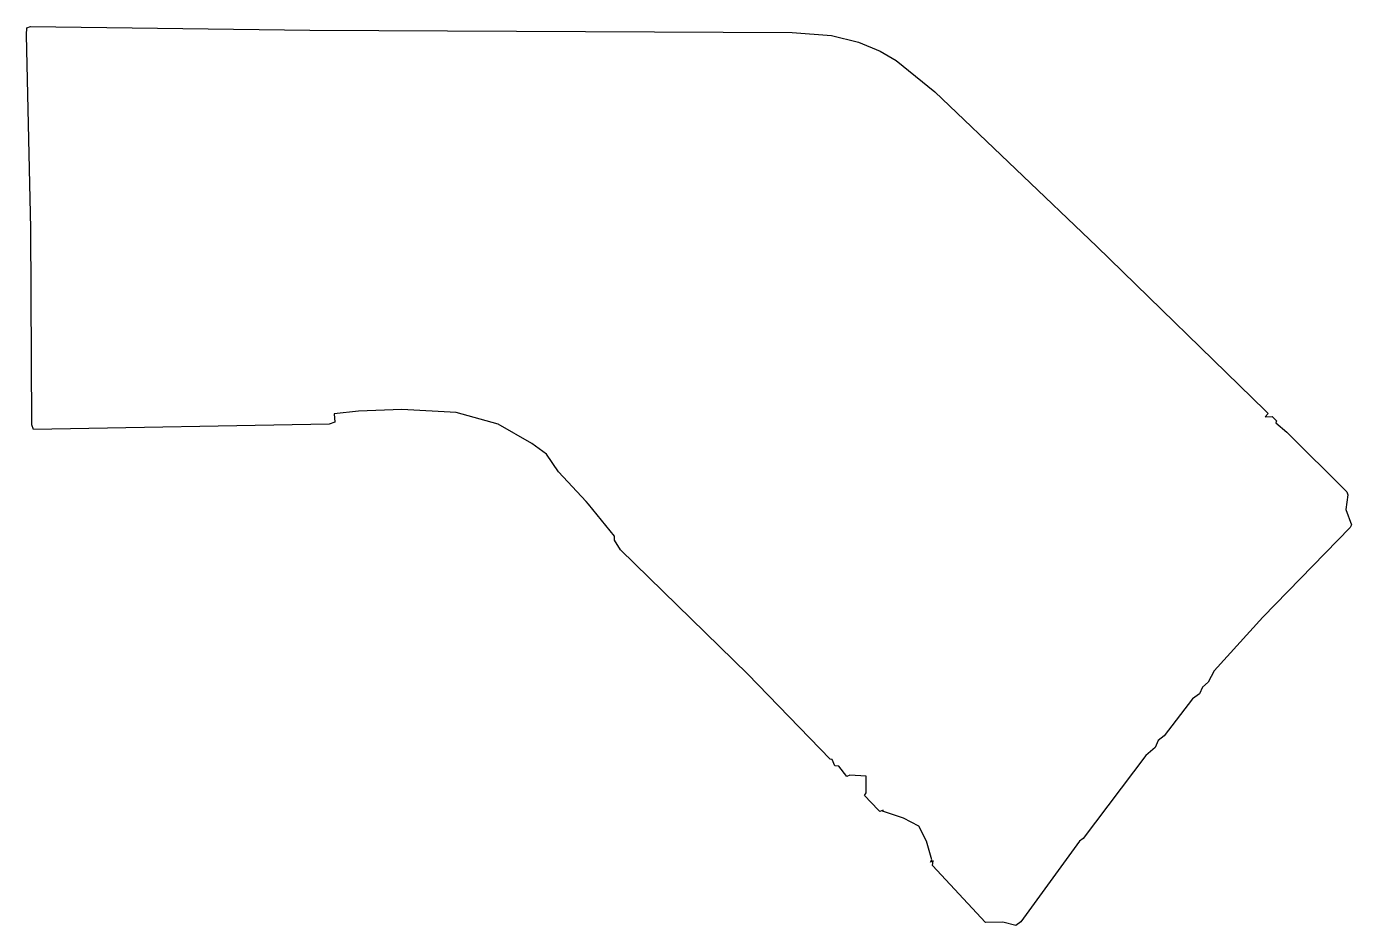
# Model space of a CAD drawing. Header units: metres. Extents: x -178 to 1, y 4 to 125.
import ezdxf

# ---------------------------------------------------------------- set-up
doc = ezdxf.new("R2010")
doc.units = ezdxf.units.M

msp = doc.modelspace()

# ---------------------------------------------------------------- linework, layer by layer
at = {"layer": 'parting_Y0'}
msp.add_lwpolyline([(-102.664, 60.925), (-106.436, 64.951), (-108.056, 67.337), (-110.012, 68.775), (-114.568, 71.405), (-120.238, 72.946), (-127.567, 73.358), (-133.428, 73.163), (-136.682, 72.781), (-136.618, 71.649), (-137.369, 71.395), (-177.291, 70.662), (-177.504, 71.302), (-177.634, 97.805), (-178.239, 123.998), (-178.194, 124.927), (-177.707, 125.105), (-140.007, 124.604), (-74.883, 124.31), (-69.545, 123.883), (-65.91, 122.983), (-62.994, 121.76), (-60.82, 120.505), (-55.616, 116.274), (-33.752, 95.403), (-10.992, 73.239), (-10.611, 72.846), (-10.992, 72.373), (-10.069, 72.446), (-9.488, 71.856), (-9.585, 71.559), (-8.079, 70.324), (0.002, 62.239), (0.161, 61.842), (-0.126, 59.854), (0.646, 57.801), (0.463, 57.456), (-11.306, 45.314), (-17.917, 38.094), (-18.69, 36.527), (-19.484, 35.885), (-19.896, 34.949), (-20.807, 34.308), (-24.631, 29.283), (-25.443, 28.646), (-25.844, 27.716), (-27.099, 26.66), (-35.565, 15.422), (-36.085, 15.07), (-43.984, 4.187), (-44.677, 3.675), (-46.434, 4.108), (-48.749, 4.084), (-55.934, 11.783), (-55.835, 12.398), (-56.207, 12.253), (-56.007, 12.554), (-56.725, 15.055), (-57.77, 17.079), (-59.843, 18.159), (-62.675, 19.112), (-62.597, 19.264), (-63.038, 19.086), (-63.261, 19.291), (-65.118, 21.249), (-64.892, 21.574), (-64.859, 23.837), (-67.074, 23.98), (-67.51, 23.794), (-68.562, 25.18), (-69.098, 25.26), (-69.472, 26.076), (-69.757, 26.138), (-80.848, 37.607), (-98.049, 54.403), (-98.849, 55.737), (-98.863, 56.252), (-102.385, 60.605)], close=True, dxfattribs=at)

doc.saveas('drawing.dxf')
